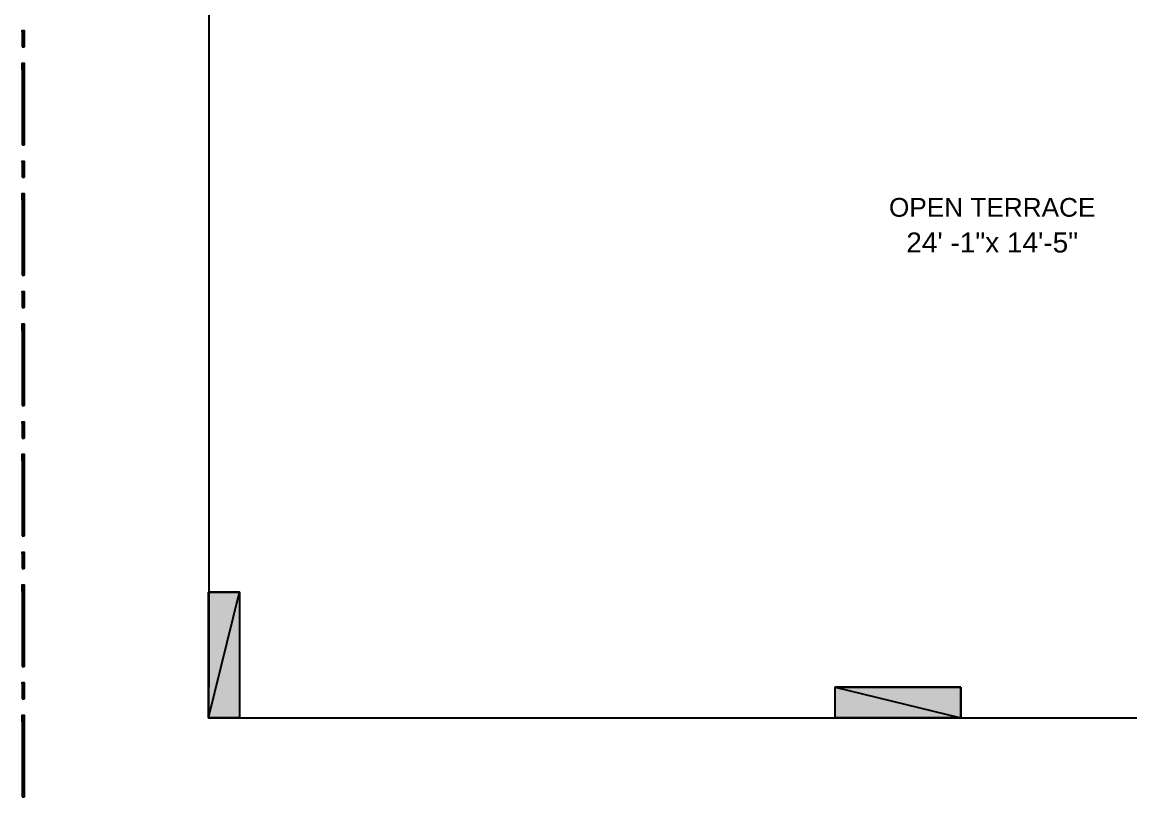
# Model space of a CAD drawing. Header units: feet. Extents: x 2272 to 4893, y 337 to 2916.
# Drawn here: x 4288.6 to 4499.5, y 2151.1 to 2298.5 of the extents above; entities that cross this region are included whole.
import ezdxf

# ---------------------------------------------------------------- set-up
doc = ezdxf.new("R2010")
doc.units = ezdxf.units.FT
doc.styles.add('Arial$001', font='arial.ttf', dxfattribs={"height": 2.98458})

msp = doc.modelspace()

# ---------------------------------------------------------------- hatches: boundary and pattern name
at = {"true_color": 0x999999, "transparency": 33554687}
h = msp.add_hatch(color=253, dxfattribs=at)
h.paths.add_polyline_path([(4288.637, 2293.759), (4288.996, 2293.759), (4288.637, 2296.86)])
h.paths.add_polyline_path([(4288.996, 2293.759), (4288.637, 2296.86), (4288.996, 2296.86)])
h = msp.add_hatch(color=253, dxfattribs=at)
h.paths.add_polyline_path([(4288.637, 2293.759), (4288.996, 2293.759), (4288.637, 2296.86)])
h.paths.add_polyline_path([(4288.996, 2293.759), (4288.637, 2296.86), (4288.996, 2296.86)])
h = msp.add_hatch(color=253, dxfattribs=at)
h.paths.add_polyline_path([(4288.637, 2275.153), (4288.996, 2275.153), (4288.637, 2290.691)])
h.paths.add_polyline_path([(4288.996, 2275.153), (4288.637, 2290.691), (4288.996, 2290.691)])
h = msp.add_hatch(color=253, dxfattribs=at)
h.paths.add_polyline_path([(4288.637, 2275.153), (4288.996, 2275.153), (4288.637, 2290.691)])
h.paths.add_polyline_path([(4288.996, 2275.153), (4288.637, 2290.691), (4288.996, 2290.691)])
h = msp.add_hatch(color=253, dxfattribs=at)
h.paths.add_polyline_path([(4288.637, 2268.952), (4288.996, 2268.952), (4288.637, 2272.053)])
h.paths.add_polyline_path([(4288.996, 2268.952), (4288.637, 2272.053), (4288.996, 2272.053)])
h = msp.add_hatch(color=253, dxfattribs=at)
h.paths.add_polyline_path([(4288.637, 2268.952), (4288.996, 2268.952), (4288.637, 2272.053)])
h.paths.add_polyline_path([(4288.996, 2268.952), (4288.637, 2272.053), (4288.996, 2272.053)])
h = msp.add_hatch(color=253, dxfattribs=at)
h.paths.add_polyline_path([(4288.637, 2250.314), (4288.996, 2250.314), (4288.637, 2265.851)])
h.paths.add_polyline_path([(4288.996, 2250.314), (4288.637, 2265.851), (4288.996, 2265.851)])
h = msp.add_hatch(color=253, dxfattribs=at)
h.paths.add_polyline_path([(4288.637, 2250.314), (4288.996, 2250.314), (4288.637, 2265.851)])
h.paths.add_polyline_path([(4288.996, 2250.314), (4288.637, 2265.851), (4288.996, 2265.851)])
h = msp.add_hatch(color=253, dxfattribs=at)
h.paths.add_polyline_path([(4288.637, 2244.145), (4288.996, 2244.145), (4288.637, 2247.245)])
h.paths.add_polyline_path([(4288.996, 2244.145), (4288.637, 2247.245), (4288.996, 2247.245)])
h = msp.add_hatch(color=253, dxfattribs=at)
h.paths.add_polyline_path([(4288.637, 2244.145), (4288.996, 2244.145), (4288.637, 2247.245)])
h.paths.add_polyline_path([(4288.996, 2244.145), (4288.637, 2247.245), (4288.996, 2247.245)])
h = msp.add_hatch(color=253, dxfattribs=at)
h.paths.add_polyline_path([(4288.637, 2225.507), (4288.996, 2225.507), (4288.637, 2241.044)])
h.paths.add_polyline_path([(4288.996, 2225.507), (4288.637, 2241.044), (4288.996, 2241.044)])
h = msp.add_hatch(color=253, dxfattribs=at)
h.paths.add_polyline_path([(4288.637, 2225.507), (4288.996, 2225.507), (4288.637, 2241.044)])
h.paths.add_polyline_path([(4288.996, 2225.507), (4288.637, 2241.044), (4288.996, 2241.044)])
h = msp.add_hatch(color=253, dxfattribs=at)
h.paths.add_polyline_path([(4288.637, 2219.305), (4288.996, 2219.305), (4288.637, 2222.406)])
h.paths.add_polyline_path([(4288.996, 2219.305), (4288.637, 2222.406), (4288.996, 2222.406)])
h = msp.add_hatch(color=253, dxfattribs=at)
h.paths.add_polyline_path([(4288.637, 2219.305), (4288.996, 2219.305), (4288.637, 2222.406)])
h.paths.add_polyline_path([(4288.996, 2219.305), (4288.637, 2222.406), (4288.996, 2222.406)])
h = msp.add_hatch(color=253, dxfattribs=at)
h.paths.add_polyline_path([(4288.637, 2200.699), (4288.996, 2200.699), (4288.637, 2216.236)])
h.paths.add_polyline_path([(4288.996, 2200.699), (4288.637, 2216.236), (4288.996, 2216.236)])
h = msp.add_hatch(color=253, dxfattribs=at)
h.paths.add_polyline_path([(4288.637, 2200.699), (4288.996, 2200.699), (4288.637, 2216.236)])
h.paths.add_polyline_path([(4288.996, 2200.699), (4288.637, 2216.236), (4288.996, 2216.236)])
h = msp.add_hatch(color=253, dxfattribs=at)
h.paths.add_polyline_path([(4288.637, 2194.498), (4288.996, 2194.498), (4288.637, 2197.598)])
h.paths.add_polyline_path([(4288.996, 2194.498), (4288.637, 2197.598), (4288.996, 2197.598)])
h = msp.add_hatch(color=253, dxfattribs=at)
h.paths.add_polyline_path([(4288.637, 2194.498), (4288.996, 2194.498), (4288.637, 2197.598)])
h.paths.add_polyline_path([(4288.996, 2194.498), (4288.637, 2197.598), (4288.996, 2197.598)])
h = msp.add_hatch(color=253, dxfattribs=at)
h.paths.add_polyline_path([(4288.637, 2175.86), (4288.996, 2175.86), (4288.637, 2191.397)])
h.paths.add_polyline_path([(4288.996, 2175.86), (4288.637, 2191.397), (4288.996, 2191.397)])
h = msp.add_hatch(color=253, dxfattribs=at)
h.paths.add_polyline_path([(4288.637, 2175.86), (4288.996, 2175.86), (4288.637, 2191.397)])
h.paths.add_polyline_path([(4288.996, 2175.86), (4288.637, 2191.397), (4288.996, 2191.397)])
at = {"true_color": 0x4d4d4d, "transparency": 33554687}
h = msp.add_hatch(color=251, dxfattribs=at)
h.paths.add_polyline_path([(4324.085, 2189.993), (4324.085, 2166.1), (4329.993, 2189.993)])
h.paths.add_polyline_path([(4324.085, 2166.1), (4329.993, 2189.993), (4329.993, 2166.1)])
at = {"true_color": 0x999999, "transparency": 33554687}
h = msp.add_hatch(color=253, dxfattribs=at)
h.paths.add_polyline_path([(4288.637, 2169.69), (4288.996, 2169.69), (4288.637, 2172.791)])
h.paths.add_polyline_path([(4288.996, 2169.69), (4288.637, 2172.791), (4288.996, 2172.791)])
h = msp.add_hatch(color=253, dxfattribs=at)
h.paths.add_polyline_path([(4288.637, 2169.69), (4288.996, 2169.69), (4288.637, 2172.791)])
h.paths.add_polyline_path([(4288.996, 2169.69), (4288.637, 2172.791), (4288.996, 2172.791)])
at = {"true_color": 0x4d4d4d, "transparency": 33554687}
h = msp.add_hatch(color=251, dxfattribs=at)
h.paths.add_polyline_path([(4467.314, 2171.943), (4443.388, 2171.943), (4467.314, 2166.1)])
h.paths.add_polyline_path([(4443.388, 2171.943), (4467.314, 2166.1), (4443.388, 2166.1)])
at = {"true_color": 0x999999, "transparency": 33554687}
h = msp.add_hatch(color=253, dxfattribs=at)
h.paths.add_polyline_path([(4288.637, 2151.052), (4288.996, 2151.052), (4288.637, 2166.59)])
h.paths.add_polyline_path([(4288.996, 2151.052), (4288.637, 2166.59), (4288.996, 2166.59)])
h = msp.add_hatch(color=253, dxfattribs=at)
h.paths.add_polyline_path([(4288.637, 2151.052), (4288.996, 2151.052), (4288.637, 2166.59)])
h.paths.add_polyline_path([(4288.996, 2151.052), (4288.637, 2166.59), (4288.996, 2166.59)])

# ---------------------------------------------------------------- linework, layer by layer
at = {"color": 253, "linetype": 'Continuous', "lineweight": -2, "true_color": 0x999999, "transparency": 33554687}
for points in [[(4324.15, 2343.406), (4324.15, 2171.943), (4324.15, 2171.943)], [(4324.085, 2166.1), (4612.011, 2166.1), (4612.011, 2166.1)]]:
    msp.add_lwpolyline(points, dxfattribs=at)
for points in [[(4288.637, 2293.759), (4288.996, 2293.759), (4288.637, 2296.86)], [(4288.996, 2293.759), (4288.637, 2296.86), (4288.996, 2296.86)], [(4288.637, 2293.759), (4288.996, 2293.759), (4288.637, 2296.86)], [(4288.996, 2293.759), (4288.637, 2296.86), (4288.996, 2296.86)], [(4288.637, 2275.153), (4288.996, 2275.153), (4288.637, 2290.691)], [(4288.996, 2275.153), (4288.637, 2290.691), (4288.996, 2290.691)], [(4288.637, 2275.153), (4288.996, 2275.153), (4288.637, 2290.691)], [(4288.996, 2275.153), (4288.637, 2290.691), (4288.996, 2290.691)], [(4288.637, 2268.952), (4288.996, 2268.952), (4288.637, 2272.053)], [(4288.996, 2268.952), (4288.637, 2272.053), (4288.996, 2272.053)], [(4288.637, 2268.952), (4288.996, 2268.952), (4288.637, 2272.053)], [(4288.996, 2268.952), (4288.637, 2272.053), (4288.996, 2272.053)], [(4288.637, 2250.314), (4288.996, 2250.314), (4288.637, 2265.851)], [(4288.996, 2250.314), (4288.637, 2265.851), (4288.996, 2265.851)], [(4288.637, 2250.314), (4288.996, 2250.314), (4288.637, 2265.851)], [(4288.996, 2250.314), (4288.637, 2265.851), (4288.996, 2265.851)], [(4288.637, 2244.145), (4288.996, 2244.145), (4288.637, 2247.245)], [(4288.996, 2244.145), (4288.637, 2247.245), (4288.996, 2247.245)], [(4288.637, 2244.145), (4288.996, 2244.145), (4288.637, 2247.245)], [(4288.996, 2244.145), (4288.637, 2247.245), (4288.996, 2247.245)], [(4288.637, 2225.507), (4288.996, 2225.507), (4288.637, 2241.044)], [(4288.996, 2225.507), (4288.637, 2241.044), (4288.996, 2241.044)], [(4288.637, 2225.507), (4288.996, 2225.507), (4288.637, 2241.044)], [(4288.996, 2225.507), (4288.637, 2241.044), (4288.996, 2241.044)], [(4288.637, 2219.305), (4288.996, 2219.305), (4288.637, 2222.406)], [(4288.996, 2219.305), (4288.637, 2222.406), (4288.996, 2222.406)], [(4288.637, 2219.305), (4288.996, 2219.305), (4288.637, 2222.406)], [(4288.996, 2219.305), (4288.637, 2222.406), (4288.996, 2222.406)], [(4288.637, 2200.699), (4288.996, 2200.699), (4288.637, 2216.236)], [(4288.996, 2200.699), (4288.637, 2216.236), (4288.996, 2216.236)], [(4288.637, 2200.699), (4288.996, 2200.699), (4288.637, 2216.236)], [(4288.996, 2200.699), (4288.637, 2216.236), (4288.996, 2216.236)], [(4288.637, 2194.498), (4288.996, 2194.498), (4288.637, 2197.598)], [(4288.996, 2194.498), (4288.637, 2197.598), (4288.996, 2197.598)], [(4288.637, 2194.498), (4288.996, 2194.498), (4288.637, 2197.598)], [(4288.996, 2194.498), (4288.637, 2197.598), (4288.996, 2197.598)], [(4288.637, 2175.86), (4288.996, 2175.86), (4288.637, 2191.397)], [(4288.996, 2175.86), (4288.637, 2191.397), (4288.996, 2191.397)], [(4288.637, 2175.86), (4288.996, 2175.86), (4288.637, 2191.397)], [(4288.996, 2175.86), (4288.637, 2191.397), (4288.996, 2191.397)], [(4324.085, 2189.993), (4329.993, 2189.993), (4329.993, 2166.1), (4324.085, 2166.1)], [(4288.637, 2169.69), (4288.996, 2169.69), (4288.637, 2172.791)], [(4288.996, 2169.69), (4288.637, 2172.791), (4288.996, 2172.791)], [(4288.637, 2169.69), (4288.996, 2169.69), (4288.637, 2172.791)], [(4288.996, 2169.69), (4288.637, 2172.791), (4288.996, 2172.791)], [(4467.314, 2171.943), (4467.314, 2166.1), (4443.388, 2166.1), (4443.388, 2171.943)], [(4288.637, 2151.052), (4288.996, 2151.052), (4288.637, 2166.59)], [(4288.996, 2151.052), (4288.637, 2166.59), (4288.996, 2166.59)], [(4288.637, 2151.052), (4288.996, 2151.052), (4288.637, 2166.59)], [(4288.996, 2151.052), (4288.637, 2166.59), (4288.996, 2166.59)]]:
    msp.add_lwpolyline(points, close=True, dxfattribs=at)
at = {"color": 251, "linetype": 'Continuous', "lineweight": -2, "true_color": 0x4d4d4d, "transparency": 33554687}
for points in [[(4324.085, 2189.993), (4324.085, 2166.1), (4329.993, 2189.993)], [(4324.085, 2166.1), (4329.993, 2189.993), (4329.993, 2166.1)], [(4467.314, 2171.943), (4443.388, 2171.943), (4467.314, 2166.1)], [(4443.388, 2171.943), (4467.314, 2166.1), (4443.388, 2166.1)]]:
    msp.add_lwpolyline(points, close=True, dxfattribs=at)

# ---------------------------------------------------------------- texts
at = {"color": 7, "true_color": 0x000007, "transparency": 33554687, "style": 'Arial$001'}
for s, height, p in [('OPEN TERRACE', 3.56518, (4453.637, 2261.451)), ('24\' -1"x 14\'-5"', 3.80662, (4456.934, 2254.643))]:
    msp.add_text(s, height=height, dxfattribs=at).set_placement(p)

doc.saveas('drawing.dxf')
